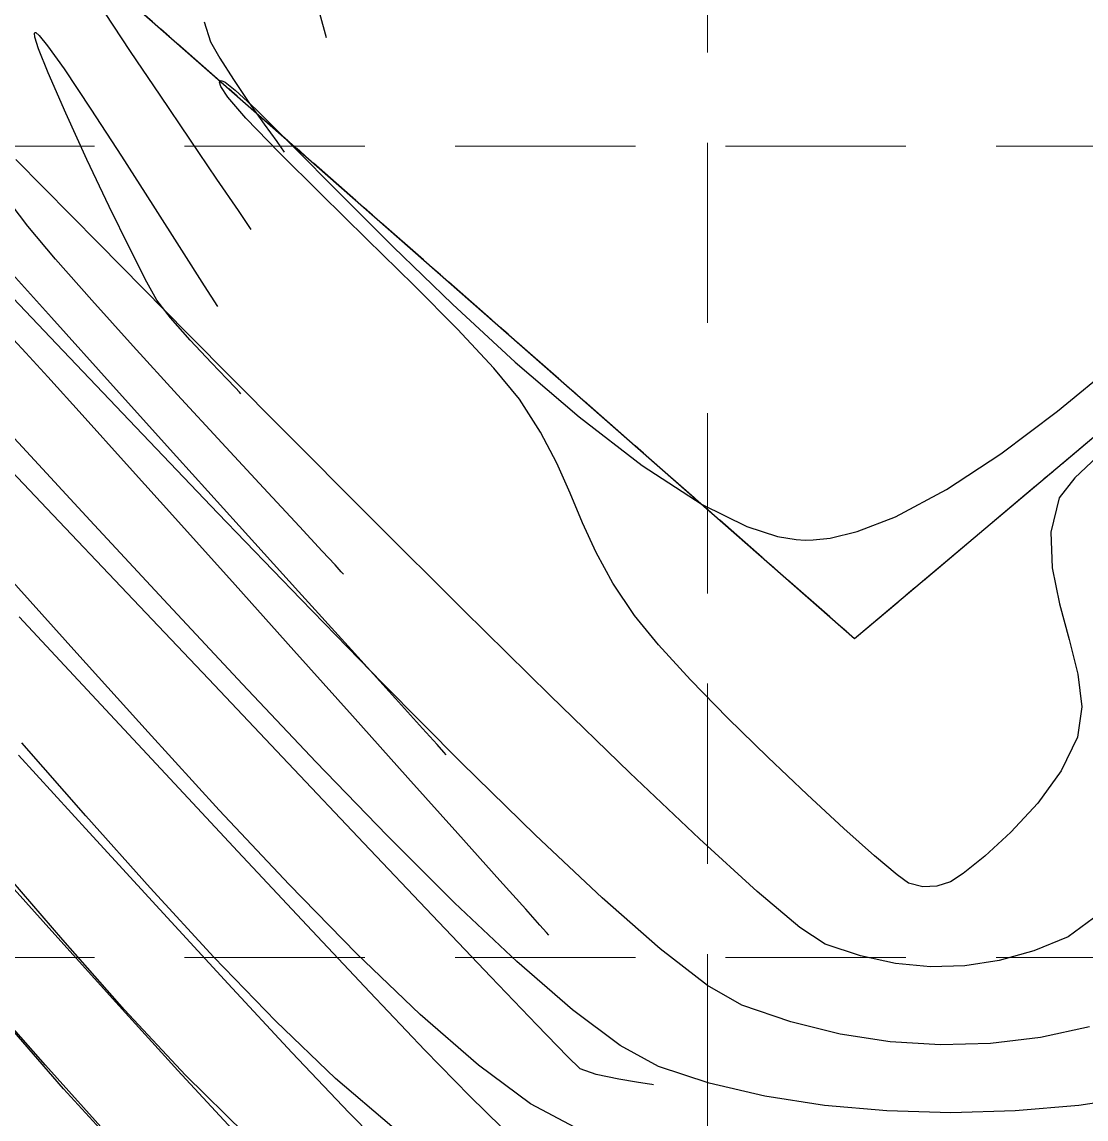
# Model space of a CAD drawing. Header units: inches. Extents: x 2547543 to 2548696, y 7125653 to 7126375.
# Drawn here: x 2547996.38 to 2548019.98, y 7125776.71 to 7125801.05 of the extents above; entities that cross this region are included whole.
import ezdxf

# ---------------------------------------------------------------- set-up
doc = ezdxf.new("R2010")
doc.units = ezdxf.units.IN
doc.header["$MEASUREMENT"] = 0
doc.linetypes.add('CENTER', pattern=[2, 1.25, -0.25, 0.25, -0.25])
doc.linetypes.add('HIDDEN', pattern=[0.375, 0.25, -0.125])
for name, color, linetype in [('CONT-MJR', 6, 'Continuous'), ('CONT-MNR', 14, 'Continuous'), ('GRID', 254, 'HIDDEN'), ('V-AREA', 6, 'Continuous'), ('V-CREEK-CNTR-E', 2, 'CENTER'), ('V-TOPO-MAJR-E', 6, 'Continuous'), ('V-TOPO-MINR-E', 14, 'Continuous')]:
    doc.layers.add(name, color=color, linetype=linetype)

msp = doc.modelspace()

# ---------------------------------------------------------------- linework, layer by layer
at = {"layer": 'CONT-MJR', "color": 35}
for points, elevation in [([(2547998.080371271, 7125796.136186365), (2547996.241572649, 7125798.000099516)], 560), ([(2548002.095477056, 7125792.081006086), (2548000.050906216, 7125794.142475262)], 560), ([(2548008.096400672, 7125786.110448909), (2548006.175924711, 7125788.00295303)], 560), ([(2548009.860110817, 7125784.398346231), (2548008.096400672, 7125786.110448909)], 560), ([(2547997.283020711, 7125780.688794084), (2547995.90749546, 7125782.28794745)], 565), ([(2548013.633642085, 7125780.964845646), (2548012.686431951, 7125781.763504721)], 560), ([(2547998.655066234, 7125779.140654965), (2547997.283020711, 7125780.688794084)], 565), ([(2548016.528861426, 7125780.090536367), (2548015.758052596, 7125780.164234796)], 560)]:
    msp.add_lwpolyline(points, dxfattribs=dict(at, elevation=elevation))
at = {"layer": 'CONT-MJR', "color": 35, "extrusion": (0.7112285825940066, 0.7029608120665907, 0), "elevation": 6821364.50166925}
msp.add_lwpolyline([(3276924.282878606, 560.0000000000009), (3276927.086071773, 560.0000000000009)], dxfattribs=at)
at = {"layer": 'CONT-MJR', "color": 35, "extrusion": (0.7081818530948589, 0.7060300722682651, 0), "elevation": 6835472.343585883}
msp.add_lwpolyline([(3247387.618079794, 560), (3247390.537086204, 560)], dxfattribs=at)
at = {"layer": 'CONT-MJR', "color": 35, "extrusion": (-0.7055830621359873, -0.7086272238820659, 0), "elevation": -6847357.370455103}
msp.add_lwpolyline([(-3222248.776375595, 560), (-3222251.626310341, 560)], dxfattribs=at)
at = {"layer": 'CONT-MJR', "color": 35, "extrusion": (-0.6882273709226057, -0.7254950626385807, 0), "elevation": -6923331.525536161}
msp.add_lwpolyline([(-3055589.153740357, 560), (-3055591.289170329, 560)], dxfattribs=at)
at = {"layer": 'CONT-MJR', "color": 35, "extrusion": (0.6740021569769846, 0.7387293769645095, 0), "elevation": 6981390.369198764}
msp.add_lwpolyline([(2920500.454403903, 560.0000000000009), (2920502.183152309, 560.0000000000009)], dxfattribs=at)
at = {"layer": 'CONT-MJR', "color": 35, "extrusion": (0.5918026492884808, -0.8060828892211616, 0), "elevation": -4236045.198988325}
msp.add_lwpolyline([(6270971.617418082, 560), (6270970.919732366, 560)], dxfattribs=at)
at = {"layer": 'CONT-MJR', "color": 35, "extrusion": (-0.5516040035369114, -0.834106122314212, 0), "elevation": -7349152.050431437}
msp.add_lwpolyline([(-1805294.866026101, 560.0000000000009), (-1805295.536975029, 560.0000000000009)], dxfattribs=at)
at = {"layer": 'CONT-MJR', "color": 35, "extrusion": (-0.3160881198690929, -0.9487298353470403, 0), "elevation": -7565837.666129085}
msp.add_lwpolyline([(165003.3247630172, 560.0000000000009), (165002.495263495, 560.0000000000009)], dxfattribs=at)
at = {"layer": 'CONT-MJR', "color": 35, "extrusion": (0.3779723576713144, -0.9258168808335632, 0), "elevation": -5634087.143458745}
msp.add_lwpolyline([(5052347.698240284, 560.0000000000009), (5052346.872250875, 560.0000000000009)], dxfattribs=at)
at = {"layer": 'CONT-MJR', "color": 35, "extrusion": (-0.2115074293625058, -0.9773763897928293, 0), "elevation": -7503493.554338025}
msp.add_lwpolyline([(983214.9980010495, 560.0000000000005), (983214.2022002039, 560.0000000000005)], dxfattribs=at)
at = {"layer": 'CONT-MJR', "color": 35, "extrusion": (0.2707813015628864, -0.962640891882279, 0), "elevation": -6169611.789711149}
msp.add_lwpolyline([(4382355.214024484, 560.0000000000009), (4382354.421455183, 560.0000000000009)], dxfattribs=at)
at = {"layer": 'CONT-MJR', "color": 35, "extrusion": (0.02826933191712436, -0.9996003425734505, 0), "elevation": -7050901.494618527}
msp.add_lwpolyline([(2748440.003993333, 560.0000000000009), (2748439.237680505, 560.0000000000009)], dxfattribs=at)
at = {"layer": 'CONT-MJR', "color": 35, "extrusion": (0.1524647855990095, -0.9883089037098918, 0), "elevation": -6653989.02020104}
msp.add_lwpolyline([(3604659.488777619, 560), (3604658.716357014, 560)], dxfattribs=at)
at = {"layer": 'CONT-MJR', "color": 35, "extrusion": (0.730887278390587, 0.6824981950795188, 0), "elevation": 6725631.204376538}
msp.add_lwpolyline([(3469134.855605521, 565.0000000000009), (3469136.839377977, 565.0000000000009)], dxfattribs=at)
at = {"layer": 'CONT-MJR', "color": 35, "extrusion": (-0.7026021801237381, -0.7115828669138755, 0), "elevation": -6860811.679438175}
msp.add_lwpolyline([(-3193471.932661497, 565), (-3193473.789299858, 565)], dxfattribs=at)
at = {"layer": 'CONT-MNR', "color": 35, "extrusion": (0.929146614507934, -0.3697114668879569, 0), "elevation": -267023.5827289112}
msp.add_lwpolyline([(7562937.781735893, 559.0000000000009), (7562937.812951228, 559.0000000000009)], dxfattribs=at)
at = {"layer": 'CONT-MNR', "color": 35}
for points, elevation in [([(2548000.790855597, 7125799.618868539), (2548000.763381581, 7125799.716098433)], 559), ([(2548000.774922247, 7125799.745102054), (2548000.797178464, 7125799.752845472)], 559), ([(2548000.797178464, 7125799.752845472), (2548000.882712021, 7125799.716631357)], 559), ([(2548000.882712021, 7125799.716631357), (2548001.107962298, 7125799.541913158)], 559), ([(2548003.006111392, 7125797.239251114), (2548002.082644598, 7125798.155052638)], 559), ([(2548002.387624613, 7125798.299669784), (2548003.415889929, 7125797.261194021)], 559), ([(2548004.030200676, 7125796.238591686), (2548003.006111392, 7125797.239251114)], 559), ([(2547997.141402401, 7125793.914235495), (2547995.487619826, 7125795.649888366)], 561), ([(2548006.036669481, 7125794.241982211), (2548005.069018142, 7125795.217895128)], 559), ([(2548005.928324194, 7125794.792012291), (2548007.31911209, 7125793.508895428)], 559), ([(2548006.847260382, 7125793.37567371), (2548006.036669481, 7125794.241982211)], 559), ([(2547998.900748896, 7125792.065732156), (2547997.141402401, 7125793.914235495)], 561), ([(2548018.093485289, 7125791.476084896), (2548019.346018618, 7125792.416218283)], 559), ([(2548008.242930398, 7125791.268062279), (2548007.882972781, 7125791.957373167)], 559), ([(2548010.13637678, 7125791.214582465), (2548011.469472521, 7125790.350975467)], 559), ([(2548019.730890669, 7125790.939871996), (2548019.385786382, 7125790.49683202)], 559), ([(2548008.814713593, 7125789.944562983), (2548008.538825349, 7125790.601808596)], 559), ([(2548014.903115489, 7125789.748766316), (2548015.752533876, 7125790.077577265)], 559), ([(2548012.457109783, 7125789.863494253), (2548013.136160104, 7125789.641330869)], 559), ([(2548013.136160104, 7125789.641330869), (2548013.553887156, 7125789.570385637)], 559), ([(2548013.751138161, 7125789.559833199), (2548013.931868576, 7125789.563819348)], 559), ([(2547997.593811688, 7125787.052061113), (2547996.039994454, 7125788.781813035)], 563), ([(2548009.962897657, 7125787.886383181), (2548009.482693788, 7125788.600899412)], 559), ([(2548001.268107367, 7125786.361133195), (2547999.618771646, 7125788.130426595)], 562), ([(2548004.379413782, 7125786.381808875), (2548002.563030401, 7125788.245649895)], 561), ([(2548019.798641326, 7125786.586701145), (2548019.886179127, 7125785.858416437)], 559), ([(2548002.898701719, 7125784.637545274), (2548001.268107367, 7125786.361133195)], 562), ([(2548006.128257831, 7125784.620593203), (2548004.379413782, 7125786.381808875)], 561), ([(2548000.755301147, 7125783.568963466), (2547999.17494621, 7125785.29778945)], 563), ([(2548019.790901605, 7125785.186088152), (2548019.431541656, 7125784.441003559)], 559), ([(2548013.797962944, 7125783.911954158), (2548012.921214148, 7125784.745645586)], 559), ([(2548014.608792804, 7125783.163328341), (2548013.797962944, 7125783.911954158)], 559), ([(2548018.909844344, 7125783.72440237), (2548018.314749868, 7125783.078059517)], 559), ([(2548018.314749868, 7125783.078059517), (2548017.735198427, 7125782.543749926)], 559), ([(2548016.041834758, 7125781.950186677), (2548015.791122113, 7125782.130210389)], 559), ([(2548000.632445592, 7125780.308558119), (2547999.222670329, 7125781.84183935)], 564), ([(2548016.358363229, 7125781.86931147), (2548016.041834758, 7125781.950186677)], 559), ([(2548016.668972414, 7125781.878146758), (2548016.358363229, 7125781.86931147)], 559), ([(2548016.978485442, 7125781.978330246), (2548016.668972414, 7125781.878146758)], 559), ([(2548010.536795854, 7125780.491387791), (2548009.25022468, 7125781.621513708)], 561), ([(2548007.357944685, 7125780.210306608), (2548005.975629566, 7125781.515202759)], 562), ([(2548005.210719697, 7125779.034813736), (2548003.801284764, 7125780.387510191)], 563), ([(2548011.58272444, 7125779.679363032), (2548010.536795854, 7125780.491387791)], 561), ([(2548002.008589488, 7125778.885701065), (2548000.632445592, 7125780.308558119)], 564), ([(2548013.430327656, 7125778.869312249), (2548012.344734629, 7125779.239308382)], 561), ([(2547997.302365325, 7125777.388325812), (2547996.06771403, 7125778.812462627)], 566), ([(2548016.752407901, 7125778.359646812), (2548015.639389274, 7125778.429082299)], 561), ([(2548010.496184565, 7125777.883869235), (2548009.650231372, 7125778.347710624)], 562), ([(2548007.66199144, 7125777.055308267), (2548006.506987547, 7125777.907424621)], 563), ([(2548004.584429787, 7125776.546154753), (2548003.33221367, 7125777.616992006)], 564), ([(2547998.523150669, 7125776.055099012), (2547997.302365325, 7125777.388325812)], 566), ([(2548014.18135658, 7125777.017533692), (2548012.858742964, 7125777.223160426)], 562), ([(2548008.647634501, 7125776.528430087), (2548007.66199144, 7125777.055308267)], 563), ([(2548015.564319764, 7125776.894530425), (2548014.18135658, 7125777.017533692)], 562)]:
    msp.add_lwpolyline(points, dxfattribs=dict(at, elevation=elevation))
at = {"layer": 'CONT-MNR', "color": 35, "extrusion": (0.8322507244073258, 0.5543994333722587, 0), "elevation": 6071114.775004988}
msp.add_lwpolyline([(4517841.416386212, 559.0000000000009), (4517841.700102378, 559.0000000000009)], dxfattribs=at)
at = {"layer": 'CONT-MNR', "color": 35, "extrusion": (-0.6809098722809175, -0.7323672206143478, 0), "elevation": -6953661.114160178}
msp.add_lwpolyline([(-2985954.766422881, 559), (-2985954.13065042, 559)], dxfattribs=at)
at = {"layer": 'CONT-MNR', "color": 35, "extrusion": (0.7577007711478132, 0.652602131012464, 0), "elevation": 6580934.145643905}
msp.add_lwpolyline([(3736392.229595996, 559), (3736392.838767965, 559)], dxfattribs=at)
at = {"layer": 'CONT-MNR', "color": 35, "extrusion": (0.7050549693179209, 0.7091526565134658, 0), "elevation": 6849760.539218627}
msp.add_lwpolyline([(3217157.987462694, 559), (3217156.839552726, 559)], dxfattribs=at)
at = {"layer": 'CONT-MNR', "color": 35, "extrusion": (0.7206951501189768, 0.6932521190699568, 0), "elevation": 6776307.414510043}
msp.add_lwpolyline([(3369120.327885157, 559), (3369121.390918324, 559)], dxfattribs=at)
at = {"layer": 'CONT-MNR', "color": 35, "extrusion": (0.7065208315972964, 0.7076922456259253, 0), "elevation": 6843088.957956769}
msp.add_lwpolyline([(3231321.947518864, 559.0000000000009), (3231320.257805984, 559.0000000000009)], dxfattribs=at)
at = {"layer": 'CONT-MNR', "color": 35, "extrusion": (-0.7008580798159914, -0.7133007443965285, 0), "elevation": -6868624.973375285}
msp.add_lwpolyline([(-3176677.241119184, 559.0000000000009), (-3176678.697471885, 559.0000000000009)], dxfattribs=at)
at = {"layer": 'CONT-MNR', "color": 35, "extrusion": (0.6957591197045742, 0.7182751891496157, 0), "elevation": 6891079.963766856}
msp.add_lwpolyline([(3127669.104619002, 559.0000000000009), (3127667.27156451, 559.0000000000009)], dxfattribs=at)
at = {"layer": 'CONT-MNR', "color": 35, "extrusion": (-0.6512335623382772, -0.7588773598442619, 0), "elevation": -7066951.248115314}
msp.add_lwpolyline([(-2706930.824093304, 559), (-2706928.955217279, 559)], dxfattribs=at)
at = {"layer": 'CONT-MNR', "color": 35, "extrusion": (0.6344041945845438, -0.7730014992828517, 0), "elevation": -3891774.060318331}
msp.add_lwpolyline([(6490255.373261712, 559.0000000000009), (6490257.033143792, 559.0000000000009)], dxfattribs=at)
at = {"layer": 'CONT-MNR', "color": 35, "extrusion": (0.7317305056664719, 0.6815940632642639, 0), "elevation": 6721343.951459256}
msp.add_lwpolyline([(3477459.890268655, 562), (3477462.110805456, 562)], dxfattribs=at)
at = {"layer": 'CONT-MNR', "color": 35, "extrusion": (0.7731078740155952, 0.6342745581647482, 0), "elevation": 6489593.601591385}
msp.add_lwpolyline([(3892870.155157075, 559), (3892871.050094682, 559)], dxfattribs=at)
at = {"layer": 'CONT-MNR', "color": 35, "extrusion": (0.8406022830533554, 0.5416528424419894, 0), "elevation": 6001566.712026309}
msp.add_lwpolyline([(4609821.27555432, 559), (4609822.139717131, 559)], dxfattribs=at)
at = {"layer": 'CONT-MNR', "color": 35, "extrusion": (-0.6100918549209674, -0.7923306939397801, 0), "elevation": -7200503.328379652}
msp.add_lwpolyline([(-2328522.306061476, 559), (-2328520.540363142, 559)], dxfattribs=at)
at = {"layer": 'CONT-MNR', "color": 35, "extrusion": (0.7231938825171844, 0.6906450667960504, 0), "elevation": 6764090.354894465}
msp.add_lwpolyline([(3393563.721438673, 561), (3393566.359023002, 561)], dxfattribs=at)
at = {"layer": 'CONT-MNR', "color": 35, "extrusion": (0.7341275358553512, 0.6790116060119666, 0), "elevation": 6709049.523488497}
msp.add_lwpolyline([(3501118.376855089, 562), (3501120.719658777, 562)], dxfattribs=at)
at = {"layer": 'CONT-MNR', "color": 35, "extrusion": (0.684133154314942, -0.7293571328005833, 0), "elevation": -3454061.67309047}
msp.add_lwpolyline([(6733407.215118036, 559), (6733406.197925197, 559)], dxfattribs=at)
at = {"layer": 'CONT-MNR', "color": 35, "extrusion": (0.9139223941225358, 0.405888971913912, 0), "elevation": 5220961.885489835}
msp.add_lwpolyline([(5478211.040569089, 559.0000000000009), (5478211.769573748, 559.0000000000009)], dxfattribs=at)
at = {"layer": 'CONT-MNR', "color": 35, "extrusion": (0.5493507444536738, -0.8355918618369822, 0), "elevation": -4554497.730026302}
msp.add_lwpolyline([(6043660.594205277, 559), (6043662.034938572, 559)], dxfattribs=at)
at = {"layer": 'CONT-MNR', "color": 35, "extrusion": (0.4709467601074506, -0.8821616343643014, 0), "elevation": -5086118.857613906}
msp.add_lwpolyline([(5603629.490882102, 559), (5603630.779859487, 559)], dxfattribs=at)
at = {"layer": 'CONT-MNR', "color": 35, "extrusion": (0.4426044691988945, 0.8967169474506239, 0), "elevation": 7517578.235658414}
msp.add_lwpolyline([(869061.5889415243, 559.0000000000009), (869060.4875490889, 559.0000000000009)], dxfattribs=at)
at = {"layer": 'CONT-MNR', "color": 35, "extrusion": (0.9720893920219484, -0.2346107711048209, 0), "elevation": 805115.412396057}
msp.add_lwpolyline([(7524698.144630592, 559), (7524697.359201541, 559)], dxfattribs=at)
at = {"layer": 'CONT-MNR', "color": 35, "extrusion": (0.7205297879430507, 0.6934239862355084, 0), "elevation": 6777104.236787324}
msp.add_lwpolyline([(3367496.59937037, 561), (3367499.253802486, 561)], dxfattribs=at)
at = {"layer": 'CONT-MNR', "color": 35, "extrusion": (0.7339745493520762, 0.6791769731840271, 0), "elevation": 6709838.085910983}
msp.add_lwpolyline([(3499604.463056852, 562), (3499606.871954631, 562)], dxfattribs=at)
at = {"layer": 'CONT-MNR', "color": 35, "extrusion": (0.9109365599616466, 0.4125464625048209, 0), "elevation": 5260793.818609035}
msp.add_lwpolyline([(5439969.829128996, 559.0000000000009), (5439970.5561683, 559.0000000000009)], dxfattribs=at)
at = {"layer": 'CONT-MNR', "color": 35, "extrusion": (-0.05342112124330898, -0.9985720724139585, 0), "elevation": -7251732.199877561}
msp.add_lwpolyline([(2163707.506450076, 559.0000000000009), (2163707.703983144, 559.0000000000009)], dxfattribs=at)
at = {"layer": 'CONT-MNR', "color": 35, "extrusion": (0.1107482860396592, -0.9938484880198178, 0), "elevation": -6799767.008189643}
msp.add_lwpolyline([(3321508.7745133, 559.0000000000009), (3321509.152251405, 559.0000000000009)], dxfattribs=at)
at = {"layer": 'CONT-MNR', "color": 35, "extrusion": (0.2335478178102121, -0.9723453176706761, 0), "elevation": -6333644.976548111}
msp.add_lwpolyline([(4141762.393619534, 559), (4141763.006398202, 559)], dxfattribs=at)
at = {"layer": 'CONT-MNR', "color": 35, "extrusion": (0.9993615748463206, 0.03572733856141786, 0), "elevation": 2800977.984285931}
msp.add_lwpolyline([(7030206.50524562, 559.0000000000009), (7030205.715670853, 559.0000000000009)], dxfattribs=at)
at = {"layer": 'CONT-MNR', "color": 35, "extrusion": (0.8798518462638897, 0.4752480706178875, 0), "elevation": 5628388.131854412}
msp.add_lwpolyline([(5058701.666021224, 559.0000000000005), (5058702.44044352, 559.0000000000005)], dxfattribs=at)
at = {"layer": 'CONT-MNR', "color": 35, "extrusion": (0.9801142568858169, 0.1984339775571787, 0), "elevation": 3911348.617314655}
msp.add_lwpolyline([(6478473.745176122, 559), (6478472.930648488, 559)], dxfattribs=at)
at = {"layer": 'CONT-MNR', "color": 35, "extrusion": (0.9647061212057173, 0.2633288812648931, 0), "elevation": 4334515.724388433}
msp.add_lwpolyline([(6203324.347021037, 559.0000000000009), (6203323.526786128, 559.0000000000009)], dxfattribs=at)
at = {"layer": 'CONT-MNR', "color": 35, "extrusion": (0.7720063530085114, 0.6356148133221077, 0), "elevation": 6496336.216062356}
msp.add_lwpolyline([(3881599.797519108, 559), (3881600.641568844, 559)], dxfattribs=at)
at = {"layer": 'CONT-MNR', "color": 35, "extrusion": (0.7365455367209653, 0.6763879599286382, 0), "elevation": 6696522.451455092}
msp.add_lwpolyline([(3525022.106971235, 559), (3525023.159836205, 559)], dxfattribs=at)
at = {"layer": 'CONT-MNR', "color": 35, "extrusion": (0.9703473381050381, 0.2417147977109944, 0), "elevation": 4194872.292386733}
msp.add_lwpolyline([(6298594.747522254, 559), (6298593.956117849, 559)], dxfattribs=at)
at = {"layer": 'CONT-MNR', "color": 35, "extrusion": (0.7428117987452499, 0.6695002850222294, 0), "elevation": 6663399.138220455}
msp.add_lwpolyline([(3587231.220660545, 563), (3587233.582324246, 563)], dxfattribs=at)
at = {"layer": 'CONT-MNR', "color": 35, "extrusion": (0.7153817052031659, 0.6987338662614048, 0), "elevation": 6801828.928235291}
msp.add_lwpolyline([(3317274.358896199, 559), (3317275.543047276, 559)], dxfattribs=at)
at = {"layer": 'CONT-MNR', "color": 35, "extrusion": (0.9901074944097458, -0.1403109030462543, 0), "elevation": 1522988.136502383}
msp.add_lwpolyline([(7412808.953186704, 559.0000000000009), (7412808.274140955, 559.0000000000009)], dxfattribs=at)
at = {"layer": 'CONT-MNR', "color": 35, "extrusion": (0.7007094135634245, 0.7134467869039721, 0), "elevation": 6869284.870726177}
msp.add_lwpolyline([(3175232.818670476, 559.0000000000009), (3175234.055306964, 559.0000000000009)], dxfattribs=at)
at = {"layer": 'CONT-MNR', "color": 35, "extrusion": (0.7525113004000583, 0.6585793367318878, 0), "elevation": 6610290.869313388}
msp.add_lwpolyline([(3684173.864272593, 564.0000000000009), (3684176.020995212, 564.0000000000009)], dxfattribs=at)
at = {"layer": 'CONT-MNR', "color": 35, "extrusion": (0.7182715044780048, 0.6957629235989107, 0), "elevation": 6788014.627819506}
msp.add_lwpolyline([(3345439.83539273, 562), (3345442.10605669, 562)], dxfattribs=at)
at = {"layer": 'CONT-MNR', "color": 35, "extrusion": (-0.6998069021292705, -0.7143320654515193, 0), "elevation": -6873288.721213525}
msp.add_lwpolyline([(-3166548.487104522, 561), (-3166550.780196185, 561)], dxfattribs=at)
at = {"layer": 'CONT-MNR', "color": 35, "extrusion": (0.8084500587600886, -0.5885647818981435, 0), "elevation": -2134039.306220746}
msp.add_lwpolyline([(7260515.351038598, 559), (7260514.464649659, 559)], dxfattribs=at)
at = {"layer": 'CONT-MNR', "color": 35, "extrusion": (0.7292285981778865, 0.6842701598049665, 0), "elevation": 6734036.080414687}
msp.add_lwpolyline([(3452802.011553305, 563), (3452804.278901154, 563)], dxfattribs=at)
at = {"layer": 'CONT-MNR', "color": 35, "extrusion": (0.7468730774465748, 0.6649666203543474, 0), "elevation": 6641439.089517559}
msp.add_lwpolyline([(3627720.181662884, 564.0000000000009), (3627722.323903168, 564.0000000000009)], dxfattribs=at)
at = {"layer": 'CONT-MNR', "color": 35, "extrusion": (-0.7057580559282238, -0.7084529387986291, 0), "elevation": -6846556.599536164}
msp.add_lwpolyline([(-3223935.387627536, 562), (-3223937.500801144, 562)], dxfattribs=at)
at = {"layer": 'CONT-MNR', "color": 35, "extrusion": (0.6847682805092912, 0.7287608675061724, 0), "elevation": 6937786.709151995}
msp.add_lwpolyline([(3022619.796641162, 561.0000000000009), (3022621.83288928, 561.0000000000009)], dxfattribs=at)
at = {"layer": 'CONT-MNR', "color": 35, "extrusion": (0.6661064845101659, 0.7458566559959818, 0), "elevation": 7012061.855096068}
msp.add_lwpolyline([(2846075.799003102, 559.0000000000009), (2846076.716763261, 559.0000000000009)], dxfattribs=at)
at = {"layer": 'CONT-MNR', "color": 35, "extrusion": (-0.6464481595226028, -0.762957913026557, 0), "elevation": -7083831.981352674}
msp.add_lwpolyline([(-2662419.93288032, 559.0000000000005), (-2662420.585356395, 559.0000000000005)], dxfattribs=at)
at = {"layer": 'CONT-MNR', "color": 35, "extrusion": (-0.6251425811379077, 0.7805105721566075, 0), "elevation": 3968874.226518713}
msp.add_lwpolyline([(-6443384.872392182, 559.0000000000009), (-6443384.263728795, 559.0000000000009)], dxfattribs=at)
at = {"layer": 'CONT-MNR', "color": 35, "extrusion": (0.5488408458817725, -0.8359268663536185, 0), "elevation": -4558176.805671623}
msp.add_lwpolyline([(6040876.393722153, 559.0000000000005), (6040876.056797014, 559.0000000000005)], dxfattribs=at)
at = {"layer": 'CONT-MNR', "color": 35, "extrusion": (0.7149076950240001, 0.6992188409900518, 0), "elevation": 6804067.428193401}
msp.add_lwpolyline([(3312662.967309557, 563), (3312665.104702109, 563)], dxfattribs=at)
at = {"layer": 'CONT-MNR', "color": 35, "extrusion": (-0.65516622545038, -0.755484756318155, 0), "elevation": -7052786.688884636}
msp.add_lwpolyline([(-2743588.170439087, 562.0000000000009), (-2743589.805861889, 562.0000000000009)], dxfattribs=at)
at = {"layer": 'CONT-MNR', "color": 35, "extrusion": (-0.5000919303994761, -0.8659723212374201, 0), "elevation": -7444968.000649331}
msp.add_lwpolyline([(-1357036.530674791, 561), (-1357037.410622302, 561)], dxfattribs=at)
at = {"layer": 'CONT-MNR', "color": 35, "extrusion": (0.5993015954614563, 0.8005233273786299, 0), "elevation": 7231378.041706754}
msp.add_lwpolyline([(2230749.169291601, 562), (2230750.489365174, 562)], dxfattribs=at)
at = {"layer": 'CONT-MNR', "color": 35, "extrusion": (-0.6919724237528784, -0.721923932811184, 0), "elevation": -6907417.443119081}
msp.add_lwpolyline([(-3091377.022346274, 564), (-3091378.855813932, 564)], dxfattribs=at)
at = {"layer": 'CONT-MNR', "color": 35, "extrusion": (-0.6562448983734482, -0.7545479662412607, 0), "elevation": -7048857.499167086}
msp.add_lwpolyline([(-2753662.270872682, 563.0000000000009), (-2753663.988812307, 563.0000000000009)], dxfattribs=at)
at = {"layer": 'CONT-MNR', "color": 35, "extrusion": (-0.238560399098686, -0.9711276620413384, 0), "elevation": -7527896.074426561}
msp.add_lwpolyline([(774518.8071544033, 561.0000000000009), (774517.6744919135, 561.0000000000009)], dxfattribs=at)
at = {"layer": 'CONT-MNR', "color": 35, "extrusion": (0.2098825868366068, -0.9777265976451568, 0), "elevation": -6432278.379386618}
msp.add_lwpolyline([(3986843.865782641, 561.0000000000009), (3986842.747454266, 561.0000000000009)], dxfattribs=at)
at = {"layer": 'CONT-MNR', "color": 35, "extrusion": (-0.1515265214653874, -0.9884531922618286, 0), "elevation": -7429590.382052937}
msp.add_lwpolyline([(1438849.774595458, 561), (1438848.652537529, 561)], dxfattribs=at)
at = {"layer": 'CONT-MNR', "color": 35, "extrusion": (0.02836802160216101, -0.9995975466908568, 0), "elevation": -7050628.372290777}
msp.add_lwpolyline([(2749136.641230939, 561.0000000000009), (2749135.529072815, 561.0000000000009)], dxfattribs=at)
at = {"layer": 'CONT-MNR', "color": 35, "extrusion": (0.1194222434967377, -0.9928435565375876, 0), "elevation": -6770493.151211469}
msp.add_lwpolyline([(3380760.673613522, 561), (3380759.560469918, 561)], dxfattribs=at)
at = {"layer": 'CONT-MNR', "color": 35, "extrusion": (-0.3138197827503493, -0.9494825664300128, 0), "elevation": -7565417.973344641}
msp.add_lwpolyline([(183082.6633573165, 562.0000000000009), (183081.4777648444, 562.0000000000009)], dxfattribs=at)
at = {"layer": 'CONT-MNR', "color": 35, "extrusion": (-0.227263963412136, -0.9738331946150774, 0), "elevation": -7518389.898448684}
msp.add_lwpolyline([(861907.1280225934, 562), (861905.857929294, 562)], dxfattribs=at)
at = {"layer": 'CONT-MNR', "color": 35, "extrusion": (0.1469154085949566, -0.9891490599082512, 0), "elevation": -6674112.264629322}
msp.add_lwpolyline([(3567259.238219826, 562.0000000000009), (3567257.852876413, 562.0000000000009)], dxfattribs=at)
at = {"layer": 'CONT-MNR', "color": 35, "extrusion": (0.08644995530491001, -0.9962561945743571, 0), "elevation": -6878823.294976204}
msp.add_lwpolyline([(3154503.635483202, 562.0000000000009), (3154502.21859696, 562.0000000000009)], dxfattribs=at)
at = {"layer": 'CONT-MNR', "color": 35, "extrusion": (-0.02874599960498414, -0.9995867483648981, 0), "elevation": -7196077.40998282}
msp.add_lwpolyline([(2342126.431420082, 562), (2342125.012926167, 562)], dxfattribs=at)
at = {"layer": 'CONT-MNR', "color": 35, "extrusion": (0.02874922910652929, -0.9995866554860465, 0), "elevation": -7049577.928994858}
msp.add_lwpolyline([(2751825.792754503, 562), (2751824.364717009, 562)], dxfattribs=at)
at = {"layer": 'GRID', "color": 252, "linetype": 'HIDDEN', "lineweight": 0, "ltscale": 16}
for p, q in [((2548011.583313596, 7126356.376313465), (2548011.583313596, 7125726.296813901)), ((2547561.986892405, 7125798.2968139), (2548677.986892388, 7125798.2968139)), ((2547561.986892405, 7125780.2968139), (2548677.986892388, 7125780.2968139))]:
    msp.add_line(p, q, dxfattribs=at)
at = {"layer": 'V-AREA', "color": 5}
for p, q in [((2548014.8493, 7125787.375900001), (2548045.2313, 7125813.014499999)), ((2547990.823800004, 7125808.490599999), (2548014.8493, 7125787.375900001))]:
    msp.add_line(p, q, dxfattribs=at)
at = {"layer": 'V-CREEK-CNTR-E', "color": 5}
for p, q in [((2548014.8493, 7125787.3759), (2548045.2313, 7125813.0145)), ((2547990.8238, 7125808.4906), (2548014.8493, 7125787.3759))]:
    msp.add_line(p, q, dxfattribs=at)
at = {"layer": 'V-TOPO-MAJR-E', "color": 35}
for points, elevation in [([(2547998.205591853, 7125801.264522402), (2547998.781832926, 7125800.396262137)], 560), ([(2547998.781832926, 7125800.396262137), (2547999.433945074, 7125799.426763901)], 560), ([(2548000.09454488, 7125798.451787189), (2548000.696248927, 7125797.567091502)], 560), ([(2548001.171673798, 7125796.86843634), (2548001.453436079, 7125796.4515812)], 560), ([(2547999.83112112, 7125792.782788238), (2547998.847309822, 7125793.860378995)], 560), ([(2548000.814348031, 7125791.715281131), (2547999.83112112, 7125792.782788238)], 560), ([(2548003.324784977, 7125789.007172884), (2548003.04070594, 7125789.314744983)], 560), ([(2548003.511222654, 7125788.80275916), (2548003.460745928, 7125788.858597247)], 560), ([(2547997.86871434, 7125783.075099641), (2547996.304329608, 7125784.788838322)], 565)]:
    msp.add_lwpolyline(points, dxfattribs=dict(at, elevation=elevation))
at = {"layer": 'V-TOPO-MAJR-E', "color": 35, "extrusion": (0.8278667568873093, 0.5609248014136019, 0), "elevation": 6106441.656301511}
msp.add_lwpolyline([(4469976.385176868, 560.0000000000005), (4469975.207479246, 560.0000000000005)], dxfattribs=at)
at = {"layer": 'V-TOPO-MAJR-E', "color": 35, "extrusion": (0.8267397276402773, 0.5625845916315875, 0), "elevation": 6115397.315975609}
msp.add_lwpolyline([(4457714.008660776, 560.0000000000005), (4457713.163588094, 560.0000000000005)], dxfattribs=at)
at = {"layer": 'V-TOPO-MAJR-E', "color": 35, "extrusion": (0.7969726652901411, 0.604015372966888, 0), "elevation": 6334774.213629914}
msp.add_lwpolyline([(4140035.988323756, 560), (4140036.60263639, 560)], dxfattribs=at)
at = {"layer": 'V-TOPO-MAJR-E', "color": 35, "extrusion": (0.7643632018344486, 0.6447859301205245, 0), "elevation": 6542208.109135197}
msp.add_lwpolyline([(3803783.393560607, 560), (3803784.349703859, 560)], dxfattribs=at)
at = {"layer": 'V-TOPO-MAJR-E', "color": 35, "extrusion": (0.7505886179154998, 0.6607697985347846, 0), "elevation": 6621008.29125162}
msp.add_lwpolyline([(3664900.459258117, 560), (3664901.670650803, 560)], dxfattribs=at)
at = {"layer": 'V-TOPO-MAJR-E', "color": 35, "extrusion": (0.7431032410964945, 0.6691767876068963, 0), "elevation": 6661842.04638342}
msp.add_lwpolyline([(3590138.829564271, 560), (3590140.208700914, 560)], dxfattribs=at)
at = {"layer": 'V-TOPO-MAJR-E', "color": 35, "extrusion": (0.7336810748585036, 0.6794939884903111, 0), "elevation": 6711352.6099788}
msp.add_lwpolyline([(3496705.933251164, 560.0000000000009), (3496707.288867376, 560.0000000000009)], dxfattribs=at)
at = {"layer": 'V-TOPO-MAJR-E', "color": 35, "extrusion": (0.7327781257575376, 0.6804676468512448, 0), "elevation": 6715989.979815949}
msp.add_lwpolyline([(3487789.651700955, 560.0000000000009), (3487790.823732819, 560.0000000000009)], dxfattribs=at)
at = {"layer": 'V-TOPO-MAJR-E', "color": 35, "extrusion": (0.7330157416629037, 0.6802116747560155, 0), "elevation": 6714771.422383607}
msp.add_lwpolyline([(3490134.323879382, 560.0000000000009), (3490135.070257453, 560.0000000000009)], dxfattribs=at)
at = {"layer": 'V-TOPO-MAJR-E', "color": 35, "extrusion": (0.7377311006903872, 0.6750946771188097, 0), "elevation": 6690323.526370529}
msp.add_lwpolyline([(3536772.484310362, 560), (3536772.685705745, 560)], dxfattribs=at)
at = {"layer": 'V-TOPO-MAJR-E', "color": 35, "extrusion": (0.7380800613778236, 0.6747131412656109, 0), "elevation": 6688485.905909047}
msp.add_lwpolyline([(3540228.444576946, 565), (3540230.763496264, 565)], dxfattribs=at)
at = {"layer": 'V-TOPO-MAJR-E', "color": 35, "extrusion": (0.7360963461583843, 0.6768767754711904, 0), "elevation": 6698848.984953711}
msp.add_lwpolyline([(3520577.746123047, 565.0000000000009), (3520579.984905943, 565.0000000000009)], dxfattribs=at)
at = {"layer": 'V-TOPO-MAJR-E', "color": 35, "extrusion": (0.7321893540598996, 0.6811011303773817, 0), "elevation": 6718995.787882209}
msp.add_lwpolyline([(3481971.64074245, 565.0000000000009), (3481973.720770068, 565.0000000000009)], dxfattribs=at)
at = {"layer": 'V-TOPO-MAJR-E', "color": 35, "extrusion": (0.7253160449746947, 0.6884160332983731, 0), "elevation": 6753606.955790432}
msp.add_lwpolyline([(3414353.7320366, 565), (3414355.574806553, 565)], dxfattribs=at)
at = {"layer": 'V-TOPO-MAJR-E', "color": 35, "extrusion": (0.712903502314002, 0.7012621452698198, 0), "elevation": 6813518.279359855}
msp.add_lwpolyline([(3293171.255545778, 565), (3293172.782834555, 565)], dxfattribs=at)
at = {"layer": 'V-TOPO-MINR-E', "color": 35, "extrusion": (0.9662097625413424, 0.2577570460138828, 0), "elevation": 4298630.836219745}
msp.add_lwpolyline([(6228253.009705341, 562), (6228252.452355796, 562)], dxfattribs=at)
at = {"layer": 'V-TOPO-MINR-E', "color": 35}
for points, elevation in [([(2548000.419734726, 7125801.054637001), (2548000.56326091, 7125800.613076686)], 561), ([(2547996.653743553, 7125800.805429322), (2547996.662772287, 7125800.8229012)], 559), ([(2547996.662772287, 7125800.8229012), (2547996.68282426, 7125800.820374006)], 559), ([(2547996.756881783, 7125800.756048154), (2547996.944151311, 7125800.526082098)], 559), ([(2548000.56326091, 7125800.613076686), (2548000.767349925, 7125800.247574811)], 561), ([(2547996.959248081, 7125799.922521531), (2547996.74684396, 7125800.45737239)], 559), ([(2547997.819968186, 7125798.005230447), (2547997.348212065, 7125799.032206857)], 559), ([(2548002.029647533, 7125798.398722917), (2548002.194139184, 7125798.163441432)], 561), ([(2547998.316247502, 7125796.959158422), (2547997.819968186, 7125798.005230447)], 559), ([(2547998.589688119, 7125798.073730616), (2547999.283326796, 7125796.988777998)], 559), ([(2547998.778781073, 7125796.011556902), (2547998.316247502, 7125796.959158422)], 559), ([(2547997.029799108, 7125794.494317871), (2547995.763148982, 7125795.904053145)], 561), ([(2547999.672125368, 7125794.491801821), (2547999.369535216, 7125794.882029849)], 559), ([(2548000.920160695, 7125793.1371239), (2548000.583963502, 7125793.489753977)], 559), ([(2547999.807032634, 7125791.414173514), (2547998.397669257, 7125792.975887123)], 561), ([(2548001.232575122, 7125792.807460289), (2548001.202545097, 7125792.840260543)], 559), ([(2547998.700602067, 7125791.244238612), (2547997.714973043, 7125792.338355051)], 562), ([(2547996.928941645, 7125790.262601531), (2547995.235645571, 7125792.045086883)], 563), ([(2548001.198162444, 7125789.874589655), (2547999.807032634, 7125791.414173514)], 561), ([(2548002.511331893, 7125788.422548158), (2548001.198162444, 7125789.874589655)], 561), ([(2548003.686814186, 7125787.123461635), (2548002.511331893, 7125788.422548158)], 561), ([(2548003.707571769, 7125785.663367405), (2548002.410635618, 7125787.110819603)], 562), ([(2548002.284186924, 7125784.607303055), (2548000.514027149, 7125786.477962434)], 563), ([(2548005.265062753, 7125785.379349487), (2548004.664882529, 7125786.042742698)], 561), ([(2548005.588802956, 7125785.021139346), (2548005.265062753, 7125785.379349487)], 561), ([(2548005.737274464, 7125784.856531988), (2548005.588802956, 7125785.021139346)], 561), ([(2548003.958338275, 7125782.838746697), (2548002.284186924, 7125784.607303055)], 563), ([(2548005.475666374, 7125781.238040543), (2548003.958338275, 7125782.838746697)], 563), ([(2547997.03810909, 7125780.883128199), (2547995.620715778, 7125782.456776847)], 566), ([(2548006.775356393, 7125779.870931777), (2548005.475666374, 7125781.238040543)], 563), ([(2547998.456906524, 7125779.311338251), (2547997.03810909, 7125780.883128199)], 566), ([(2548004.096536232, 7125779.527200483), (2548002.696288669, 7125781.014445438)], 564), ([(2548007.796593503, 7125778.803167578), (2548006.775356393, 7125779.870931777)], 563), ([(2547999.836135352, 7125777.795582652), (2547998.456906524, 7125779.311338251)], 566), ([(2548008.478562876, 7125778.100495131), (2548007.796593503, 7125778.803167578)], 563), ([(2548006.310977941, 7125777.224888393), (2548005.318206673, 7125778.244775627)], 564), ([(2548009.620449472, 7125777.602147824), (2548009.118777853, 7125777.706238504)], 563), ([(2548010.012593457, 7125777.536551419), (2548009.620449472, 7125777.602147824)], 563), ([(2548010.245138384, 7125777.499903588), (2548010.012593457, 7125777.536551419)], 563), ([(2548010.350781058, 7125777.482247065), (2548010.245138384, 7125777.499903588)], 563), ([(2548010.384771904, 7125777.475611297), (2548010.350781058, 7125777.482247065)], 563)]:
    msp.add_lwpolyline(points, dxfattribs=dict(at, elevation=elevation))
at = {"layer": 'V-TOPO-MINR-E', "color": 35, "extrusion": (0.9926116136144645, 0.1213350094477645, 0), "elevation": 3393780.178006299}
msp.add_lwpolyline([(6763991.347143558, 559), (6763991.437717604, 559)], dxfattribs=at)
at = {"layer": 'V-TOPO-MINR-E', "color": 35, "extrusion": (-0.6557606920012403, -0.754968817121644, 0), "elevation": -7050633.48434791}
msp.add_lwpolyline([(-2749162.03536976, 559.0000000000005), (-2749161.937276274, 559.0000000000005)], dxfattribs=at)
at = {"layer": 'V-TOPO-MINR-E', "color": 35, "extrusion": (0.9529563800656169, 0.303107468882302, 0), "elevation": 4588013.096685885}
msp.add_lwpolyline([(6018260.164271298, 559.0000000000009), (6018260.435167307, 559.0000000000009)], dxfattribs=at)
at = {"layer": 'V-TOPO-MINR-E', "color": 35, "extrusion": (0.8137654510373266, 0.5811934193519542, 0), "elevation": 6214940.255872631}
msp.add_lwpolyline([(4317851.222639587, 559), (4317850.590252062, 559)], dxfattribs=at)
at = {"layer": 'V-TOPO-MINR-E', "color": 35, "extrusion": (0.8413811989924531, 0.540442113442339, 0), "elevation": 5994922.486433843}
msp.add_lwpolyline([(4618467.436325918, 561), (4618466.879010362, 561)], dxfattribs=at)
at = {"layer": 'V-TOPO-MINR-E', "color": 35, "extrusion": (0.9163645922654492, 0.4003447689706674, 0), "elevation": 5187670.918368055}
msp.add_lwpolyline([(5509752.515005938, 559), (5509753.486578476, 559)], dxfattribs=at)
at = {"layer": 'V-TOPO-MINR-E', "color": 35, "extrusion": (0.8304410283917786, 0.5571065413039101, 0), "elevation": 6085791.30627171}
msp.add_lwpolyline([(4498050.720069075, 559), (4498049.649148736, 559)], dxfattribs=at)
at = {"layer": 'V-TOPO-MINR-E', "color": 35, "extrusion": (0.8264542122564916, 0.5630039387459931, 0), "elevation": 6117659.558035374}
msp.add_lwpolyline([(4454612.605249112, 561), (4454611.991059888, 561)], dxfattribs=at)
at = {"layer": 'V-TOPO-MINR-E', "color": 35, "extrusion": (0.8384726680713226, 0.5449436529563014, 0), "elevation": 6019585.608265504}
msp.add_lwpolyline([(4586272.514195187, 559.0000000000009), (4586271.263826254, 559.0000000000009)], dxfattribs=at)
at = {"layer": 'V-TOPO-MINR-E', "color": 35, "extrusion": (0.8186062381535202, 0.5743551400102049, 0), "elevation": 6178549.290615501}
msp.add_lwpolyline([(4369766.026041986, 561), (4369765.43777968, 561)], dxfattribs=at)
at = {"layer": 'V-TOPO-MINR-E', "color": 35, "extrusion": (0.8153999893962005, 0.5788979679465771, 0), "elevation": 6202751.040973766}
msp.add_lwpolyline([(4335343.220724057, 561), (4335342.741471417, 561)], dxfattribs=at)
at = {"layer": 'V-TOPO-MINR-E', "color": 35, "extrusion": (0.8445533726515158, 0.5354713818150788, 0), "elevation": 5967581.748361973}
msp.add_lwpolyline([(4653735.182595643, 559), (4653733.999729594, 559)], dxfattribs=at)
at = {"layer": 'V-TOPO-MINR-E', "color": 35, "extrusion": (0.8921049214756754, 0.4518282960139602, 0), "elevation": 5492718.520109438}
msp.add_lwpolyline([(5205698.924835786, 559.0000000000005), (5205699.744879347, 559.0000000000005)], dxfattribs=at)
at = {"layer": 'V-TOPO-MINR-E', "color": 35, "extrusion": (0.8448321878287278, 0.5350313770317822, 0), "elevation": 5965156.78508999}
msp.add_lwpolyline([(4656841.911952457, 559.0000000000005), (4656840.976236621, 559.0000000000005)], dxfattribs=at)
at = {"layer": 'V-TOPO-MINR-E', "color": 35, "extrusion": (0.8749539608957378, 0.4842061196565567, 0), "elevation": 5679735.630030907}
msp.add_lwpolyline([(5000985.568952595, 559), (5000986.023790417, 559)], dxfattribs=at)
at = {"layer": 'V-TOPO-MINR-E', "color": 35, "extrusion": (0.8412126713699075, 0.5407043938481582, 0), "elevation": 5996359.011637757}
msp.add_lwpolyline([(4616594.194014921, 559.0000000000009), (4616593.647731354, 559.0000000000009)], dxfattribs=at)
at = {"layer": 'V-TOPO-MINR-E', "color": 35, "extrusion": (0.7429820353977006, 0.6693113588430202, 0), "elevation": 6662491.215215444}
msp.add_lwpolyline([(3588931.899173406, 561), (3588933.9428712, 561)], dxfattribs=at)
at = {"layer": 'V-TOPO-MINR-E', "color": 35, "extrusion": (0.7485005434522035, 0.6631341768087029, 0), "elevation": 6632537.003730863}
msp.add_lwpolyline([(3643994.72343364, 559), (3643995.38455868, 559)], dxfattribs=at)
at = {"layer": 'V-TOPO-MINR-E', "color": 35, "extrusion": (0.7304404388432648, 0.6829764017171155, 0), "elevation": 6727908.606501916}
msp.add_lwpolyline([(3464746.432483017, 562), (3464747.234586684, 562)], dxfattribs=at)
at = {"layer": 'V-TOPO-MINR-E', "color": 35, "extrusion": (0.7310256767807097, 0.6823499541198089, 0), "elevation": 6724938.712130422}
msp.add_lwpolyline([(3470509.926882233, 559), (3470510.62069561, 559)], dxfattribs=at)
at = {"layer": 'V-TOPO-MINR-E', "color": 35, "extrusion": (0.7380303791550819, 0.6747674854675543, 0), "elevation": 6688752.703751767}
msp.add_lwpolyline([(3539746.349967916, 562), (3539747.071034845, 562)], dxfattribs=at)
at = {"layer": 'V-TOPO-MINR-E', "color": 35, "extrusion": (0.7415533138631183, 0.6708939429586674, 0), "elevation": 6670127.067837598}
msp.add_lwpolyline([(3574718.688759667, 562), (3574719.828596088, 562)], dxfattribs=at)
at = {"layer": 'V-TOPO-MINR-E', "color": 35, "extrusion": (0.7230242805093002, 0.6908226181835746, 0), "elevation": 6764925.603658705}
msp.add_lwpolyline([(3391904.509187612, 559), (3391904.78922755, 559)], dxfattribs=at)
at = {"layer": 'V-TOPO-MINR-E', "color": 35, "extrusion": (0.7278496292445091, 0.6857367696198234, 0), "elevation": 6740979.893847346}
msp.add_lwpolyline([(3439247.563236115, 559.0000000000009), (3439247.692916309, 559.0000000000009)], dxfattribs=at)
at = {"layer": 'V-TOPO-MINR-E', "color": 35, "extrusion": (0.7437513819471425, 0.6684563425173822, 0), "elevation": 6658357.90743844}
msp.add_lwpolyline([(3596589.473874125, 562), (3596591.193225814, 562)], dxfattribs=at)
at = {"layer": 'V-TOPO-MINR-E', "color": 35, "extrusion": (0.7257730718479539, 0.687934188843951, 0), "elevation": 6751342.302352039}
msp.add_lwpolyline([(3418849.900676772, 563), (3418852.487744205, 563)], dxfattribs=at)
at = {"layer": 'V-TOPO-MINR-E', "color": 35, "extrusion": (0.7442277533740735, 0.6679259323516189, 0), "elevation": 6655792.110325987}
msp.add_lwpolyline([(3601333.601546681, 562.0000000000009), (3601335.481630745, 562.0000000000009)], dxfattribs=at)
at = {"layer": 'V-TOPO-MINR-E', "color": 35, "extrusion": (0.7261983970339773, 0.687485191218896, 0), "elevation": 6749226.568315294}
msp.add_lwpolyline([(3423022.09729091, 563), (3423024.723316012, 563)], dxfattribs=at)
at = {"layer": 'V-TOPO-MINR-E', "color": 35, "extrusion": (0.7445466602585484, 0.6675704237740329, 0), "elevation": 6654071.406462867}
msp.add_lwpolyline([(3604509.946028871, 562), (3604511.900826537, 562)], dxfattribs=at)
at = {"layer": 'V-TOPO-MINR-E', "color": 35, "extrusion": (0.7316299636846352, 0.6817019849162972, 0), "elevation": 6721854.178517667}
msp.add_lwpolyline([(3476463.40139315, 564), (3476465.765088154, 564)], dxfattribs=at)
at = {"layer": 'V-TOPO-MINR-E', "color": 35, "extrusion": (0.7414419019637192, 0.6710170683465679, 0), "elevation": 6670721.485009028}
msp.add_lwpolyline([(3573601.736154817, 561), (3573603.193745673, 561)], dxfattribs=at)
at = {"layer": 'V-TOPO-MINR-E', "color": 35, "extrusion": (0.7319545641083788, 0.6813534443157334, 0), "elevation": 6720197.63394805}
msp.add_lwpolyline([(3479662.117081179, 564), (3479664.515317598, 564)], dxfattribs=at)
at = {"layer": 'V-TOPO-MINR-E', "color": 35, "extrusion": (0.744923503274126, 0.667149888907885, 0), "elevation": 6652034.961896789}
msp.add_lwpolyline([(3608262.983325906, 562.0000000000009), (3608264.829492804, 562.0000000000009)], dxfattribs=at)
at = {"layer": 'V-TOPO-MINR-E', "color": 35, "extrusion": (0.7434890754251424, 0.6687480801643223, 0), "elevation": 6659769.372253917}
msp.add_lwpolyline([(3593969.170963437, 561), (3593969.249611473, 561)], dxfattribs=at)
at = {"layer": 'V-TOPO-MINR-E', "color": 35, "extrusion": (0.7315592069302084, 0.6817779160075842, 0), "elevation": 6722214.957779865}
msp.add_lwpolyline([(3475760.97714997, 564), (3475763.333394764, 564)], dxfattribs=at)
at = {"layer": 'V-TOPO-MINR-E', "color": 35, "extrusion": (0.7450230426228741, 0.6670387289812753, 0), "elevation": 6651496.486990543}
msp.add_lwpolyline([(3609253.852473165, 562), (3609255.515295314, 562)], dxfattribs=at)
at = {"layer": 'V-TOPO-MINR-E', "color": 35, "extrusion": (0.7450641016638665, 0.6669928668372815, 0), "elevation": 6651274.30198706}
msp.add_lwpolyline([(3609661.893854075, 562), (3609663.287311776, 562)], dxfattribs=at)
at = {"layer": 'V-TOPO-MINR-E', "color": 35, "extrusion": (0.7303612794081766, 0.6830610525723535, 0), "elevation": 6728305.989324069}
msp.add_lwpolyline([(3463953.134808734, 564), (3463955.372533504, 564)], dxfattribs=at)
at = {"layer": 'V-TOPO-MINR-E', "color": 35, "extrusion": (0.7450252860039892, 0.6670362233152516, 0), "elevation": 6651484.348225626}
msp.add_lwpolyline([(3609273.96629627, 562), (3609274.829314773, 562)], dxfattribs=at)
at = {"layer": 'V-TOPO-MINR-E', "color": 35, "extrusion": (0.7448817031855981, 0.6671965589384605, 0), "elevation": 6652261.014716316}
msp.add_lwpolyline([(3607841.818636709, 562), (3607842.290145169, 562)], dxfattribs=at)
at = {"layer": 'V-TOPO-MINR-E', "color": 35, "extrusion": (0.7446051924913429, 0.6675051365457274, 0), "elevation": 6653755.319747835}
msp.add_lwpolyline([(3605084.985485811, 562), (3605085.205809392, 562)], dxfattribs=at)
at = {"layer": 'V-TOPO-MINR-E', "color": 35, "extrusion": (0.7442297844188699, 0.6679236692795386, 0), "elevation": 6655781.149511087}
msp.add_lwpolyline([(3601343.405177908, 562), (3601343.485070633, 562)], dxfattribs=at)
at = {"layer": 'V-TOPO-MINR-E', "color": 35, "extrusion": (0.7477235026471595, 0.664010213467431, 0), "elevation": 6636786.482227231}
msp.add_lwpolyline([(3636215.652761913, 567), (3636217.727597331, 567)], dxfattribs=at)
at = {"layer": 'V-TOPO-MINR-E', "color": 35, "extrusion": (0.7240495486011514, 0.6897479620632951, 0), "elevation": 6759873.122929827}
msp.add_lwpolyline([(3401935.046002208, 564), (3401936.817186043, 564)], dxfattribs=at)
at = {"layer": 'V-TOPO-MINR-E', "color": 35, "extrusion": (0.7452859868775329, 0.6667449270628026, 0), "elevation": 6650062.661331648}
msp.add_lwpolyline([(3611876.375451969, 567.0000000000009), (3611878.41495634, 567.0000000000009)], dxfattribs=at)
at = {"layer": 'V-TOPO-MINR-E', "color": 35, "extrusion": (-0.6941542185908492, -0.7198263129481496, 0), "elevation": -6898033.41136575}
msp.add_lwpolyline([(-3112264.989112523, 563), (-3112265.380716443, 563)], dxfattribs=at)
at = {"layer": 'V-TOPO-MINR-E', "color": 35, "extrusion": (0.734474997219236, 0.678635747997262, 0), "elevation": 6707249.716927643}
msp.add_lwpolyline([(3504539.938228981, 566), (3504541.851902847, 566)], dxfattribs=at)
at = {"layer": 'V-TOPO-MINR-E', "color": 35, "extrusion": (-0.3233026695242707, -0.9462956112539465, 0), "elevation": -7566870.320257774}
msp.add_lwpolyline([(107386.8916710755, 563), (107386.513006981, 563)], dxfattribs=at)
at = {"layer": 'V-TOPO-MINR-E', "color": 35, "extrusion": (0.70010876554977, 0.7140362150482127, 0), "elevation": 6871944.551927858}
msp.add_lwpolyline([(3169449.314970498, 564.0000000000009), (3169450.31428963, 564.0000000000009)], dxfattribs=at)

doc.saveas('drawing.dxf')
